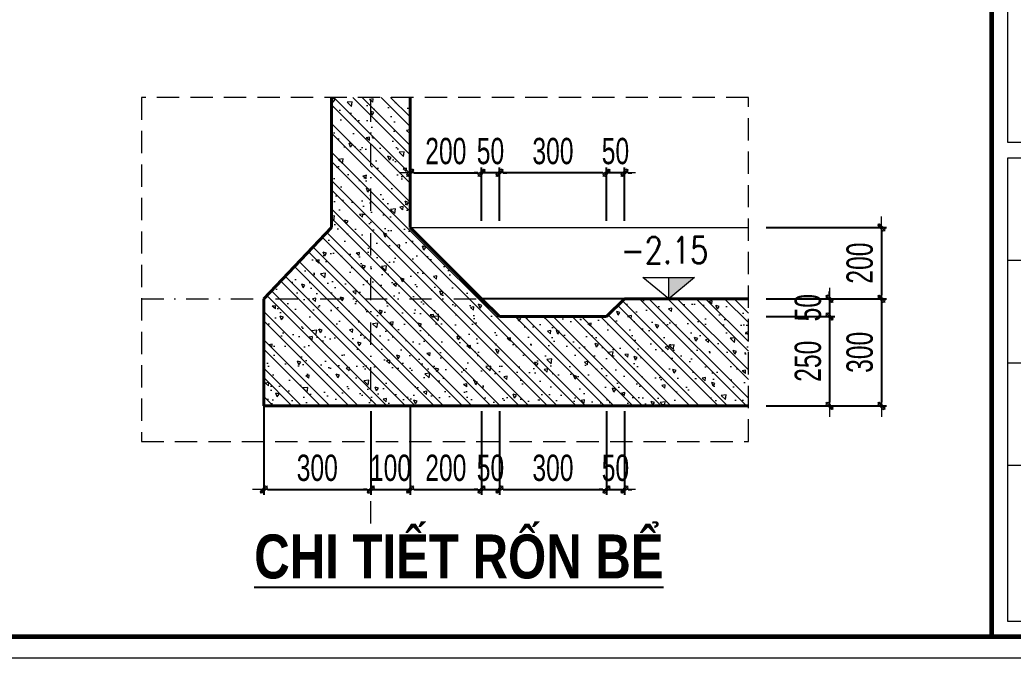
# Model space of a CAD drawing. Extents: x -192823 to 24985, y 78808 to 102574.
# Drawn here: x -123133 to -117570, y 84928 to 88505 of the extents above; entities that cross this region are included whole.
import ezdxf
from ezdxf.enums import TextEntityAlignment as Align

# ---------------------------------------------------------------- set-up
doc = ezdxf.new("R2010")
doc.units = 0
doc.header["$LTSCALE"] = 5
doc.header["$MEASUREMENT"] = 0
doc.header["$PDMODE"] = 3
doc.header["$PDSIZE"] = -5
doc.linetypes.add('DASHDOT', pattern=[1, 0.5, -0.25, 0, -0.25])
doc.linetypes.add('HIDDEN', pattern=[0.375, 0.25, -0.125])
doc.layers.get('0').update_dxf_attribs({"linetype": 'CONTINUOUS', "lineweight": 25})
doc.layers.get('DEFPOINTS').update_dxf_attribs({"linetype": 'CONTINUOUS', "lineweight": 9})
for name, color, linetype, lineweight in [('EG Text2', 7, 'CONTINUOUS', 20), ('Khungten_LCDI', 7, 'CONTINUOUS', 25), ('KICHTHUOC', 167, 'CONTINUOUS', 15), ('LC Dim', 8, 'CONTINUOUS', 18), ('LC Hatch', 252, 'CONTINUOUS', 9), ('LC MANH DUT', 35, 'HIDDEN', 5), ('LC Net dam2', 6, 'CONTINUOUS', 40), ('LC Net manh', 239, 'CONTINUOUS', 5), ('LC Net thay', 7, 'CONTINUOUS', 25), ('LC Net truc', 79, 'DASHDOT', 13), ('LC Text1', 3, 'CONTINUOUS', 20), ('LC Text2', 7, 'CONTINUOUS', 25)]:
    doc.layers.add(name, color=color, linetype=linetype, lineweight=lineweight)
doc.styles.add('EG 1', font='')
doc.styles.add('HOATBIF', font='hoatbif.shx', dxfattribs={"width": 0.7})
doc.styles.add('Khungten', font='', dxfattribs={"width": 0.9, "height": 5000})
doc.styles.add('LC3', font='', dxfattribs={"width": 0.8})
doc.styles.add('T1', font='Vnsimli.shx', dxfattribs={"width": 0.8})
doc.styles.add('Title', font='', dxfattribs={"width": 0.8})
doc.styles.get('EG 1').set_extended_font_data('.VnAvantH', bold=True)
doc.styles.get('Khungten').set_extended_font_data('.VnAvantH')
doc.styles.get('LC3').set_extended_font_data('.VnArialH', bold=True)
doc.styles.get('Title').set_extended_font_data('.VnBlackH')
doc.dimstyles.new('1-100(1-50)', dxfattribs={"dimscale": 59, "dimtxt": 2.5, "dimasz": 0.35, "dimexe": 0.5, "dimexo": 0, "dimgap": 0.8, "dimtad": 1, "dimdec": 0, "dimzin": 0, "dimdsep": 46, "dimtxsty": 'HOATBIF', "dimblk1": 'DOT', "dimblk2": 'DOT', "dimsah": 1, "dimcen": -1, "dimdle": 1, "dimclrd": 256, "dimclre": 256, "dimclrt": 4, "dimadec": 3, "dimazin": 2, "dimtfac": 0.333333, "dimtdec": 0, "dimtix": 1, "dimtmove": 2, "dimatfit": 3, "dimldrblk": 'DOT', "dimfxl": 1, "dimtvp": 0.833333, "dimtolj": 1, "dimtzin": 0, "dimarcsym": 0})

# ---------------------------------------------------------------- blocks, each defined once
blk = doc.blocks.new('DOT')
at = {"layer": 'KICHTHUOC'}
blk.add_line((-3, 0), (3, 0), dxfattribs=at)
at = {"layer": 'KICHTHUOC', "color": 4}
blk.add_line((-1, -1), (1, 1), dxfattribs=at)
blk.add_lwpolyline([(0.5, 1), (-1, -0.5), (-0.5, -1), (1, 0.5)], close=True, dxfattribs=at)
blk = doc.blocks.new('*D169')
at = {"layer": 'DEFPOINTS', "color": 0, "transparency": 16777216}
for p in [(-118952.3, 86941.9), (-118952.3, 86841.9), (-118597.6, 86841.9)]:
    blk.add_point(p, dxfattribs=at)
at = {"layer": 'LC Dim', "lineweight": -2, "transparency": 16777216}
for p, q in [((-118597.6, 86962.6), (-118597.6, 86983.2)), ((-118952.3, 86941.9), (-118568.1, 86941.9)), ((-118597.6, 86941.9), (-118597.6, 86841.9)), ((-118952.3, 86841.9), (-118568.1, 86841.9)), ((-118597.6, 86821.3), (-118597.6, 86800.6))]:
    blk.add_line(p, q, dxfattribs=at)
at = {"layer": 'LC Dim', "lineweight": -2, "transparency": 16777216, "xscale": 20.65, "yscale": 20.65, "zscale": 20.65}
for p, rotation in [((-118597.6, 86941.9), 270), ((-118597.6, 86841.9), 90)]:
    blk.add_blockref('DOT', p, dxfattribs=dict(at, rotation=rotation))
at = {"layer": 'LC Dim', "color": 4, "transparency": 16777216, "insert": (-118718.6, 86891.9), "char_height": 147.5, "attachment_point": 5, "rotation": 90, "style": 'HOATBIF'}
blk.add_mtext('\\A1;50', dxfattribs=at)
blk = doc.blocks.new('*D170')
at = {"layer": 'DEFPOINTS', "color": 0, "transparency": 16777216}
for p in [(-118952.3, 86841.9), (-118952.3, 86341.9), (-118597.6, 86341.9)]:
    blk.add_point(p, dxfattribs=at)
at = {"layer": 'LC Dim', "lineweight": -2, "transparency": 16777216}
for p, q in [((-118952.3, 86841.9), (-118568.1, 86841.9)), ((-118597.6, 86821.3), (-118597.6, 86362.6)), ((-118952.3, 86341.9), (-118568.1, 86341.9))]:
    blk.add_line(p, q, dxfattribs=at)
at = {"layer": 'LC Dim', "lineweight": -2, "transparency": 16777216, "xscale": 20.65, "yscale": 20.65, "zscale": 20.65}
for p, rotation in [((-118597.6, 86841.9), 90), ((-118597.6, 86341.9), 270)]:
    blk.add_blockref('DOT', p, dxfattribs=dict(at, rotation=rotation))
at = {"layer": 'LC Dim', "color": 4, "transparency": 16777216, "insert": (-118718.6, 86591.9), "char_height": 147.5, "attachment_point": 5, "rotation": 90, "style": 'HOATBIF'}
blk.add_mtext('\\A1;250', dxfattribs=at)
blk = doc.blocks.new('*D171')
at = {"layer": 'DEFPOINTS', "color": 0, "transparency": 16777216}
for p in [(-118952.3, 86941.9), (-118952.3, 86341.9), (-118307.5, 86341.9)]:
    blk.add_point(p, dxfattribs=at)
at = {"layer": 'LC Dim', "lineweight": -2, "transparency": 16777216}
for p, q in [((-118952.3, 86941.9), (-118278, 86941.9)), ((-118307.5, 86921.3), (-118307.5, 86362.6)), ((-118952.3, 86341.9), (-118278, 86341.9))]:
    blk.add_line(p, q, dxfattribs=at)
at = {"layer": 'LC Dim', "lineweight": -2, "transparency": 16777216, "xscale": 20.65, "yscale": 20.65, "zscale": 20.65}
for p, rotation in [((-118307.5, 86941.9), 90), ((-118307.5, 86341.9), 270)]:
    blk.add_blockref('DOT', p, dxfattribs=dict(at, rotation=rotation))
at = {"layer": 'LC Dim', "color": 4, "transparency": 16777216, "insert": (-118428.5, 86641.9), "char_height": 147.5, "attachment_point": 5, "rotation": 90, "style": 'HOATBIF'}
blk.add_mtext('\\A1;300', dxfattribs=at)
blk = doc.blocks.new('*D172')
at = {"layer": 'DEFPOINTS', "color": 0, "transparency": 16777216}
for p in [(-119846.9, 87647.9), (-119846.9, 87378.5), (-119746.9, 87378.5)]:
    blk.add_point(p, dxfattribs=at)
at = {"layer": 'LC Dim', "lineweight": -2, "transparency": 16777216}
for p, q in [((-119846.9, 87378.5), (-119846.9, 87677.4)), ((-119746.9, 87378.5), (-119746.9, 87677.4)), ((-119867.6, 87647.9), (-119888.2, 87647.9)), ((-119746.9, 87647.9), (-119846.9, 87647.9)), ((-119726.3, 87647.9), (-119705.6, 87647.9))]:
    blk.add_line(p, q, dxfattribs=at)
at = {"layer": 'LC Dim', "lineweight": -2, "transparency": 16777216, "xscale": 20.65, "yscale": 20.65, "zscale": 20.65}
blk.add_blockref('DOT', (-119846.9, 87647.9), dxfattribs=at)
at = {"layer": 'LC Dim', "lineweight": -2, "transparency": 16777216, "xscale": 20.65, "yscale": 20.65, "zscale": 20.65, "rotation": 180}
blk.add_blockref('DOT', (-119746.9, 87647.9), dxfattribs=at)
at = {"layer": 'LC Dim', "color": 4, "transparency": 16777216, "insert": (-119796.9, 87768.9), "char_height": 147.5, "attachment_point": 5, "style": 'HOATBIF'}
blk.add_mtext('\\A1;50', dxfattribs=at)
blk = doc.blocks.new('*D173')
at = {"layer": 'DEFPOINTS', "color": 0, "transparency": 16777216}
for p in [(-120446.9, 87647.9), (-120446.9, 87378.5), (-119846.9, 87378.5)]:
    blk.add_point(p, dxfattribs=at)
at = {"layer": 'LC Dim', "lineweight": -2, "transparency": 16777216}
for p, q in [((-120446.9, 87378.5), (-120446.9, 87677.4)), ((-119846.9, 87378.5), (-119846.9, 87677.4)), ((-119867.6, 87647.9), (-120426.3, 87647.9))]:
    blk.add_line(p, q, dxfattribs=at)
at = {"layer": 'LC Dim', "lineweight": -2, "transparency": 16777216, "xscale": 20.65, "yscale": 20.65, "zscale": 20.65, "rotation": 180}
blk.add_blockref('DOT', (-120446.9, 87647.9), dxfattribs=at)
at = {"layer": 'LC Dim', "lineweight": -2, "transparency": 16777216, "xscale": 20.65, "yscale": 20.65, "zscale": 20.65}
blk.add_blockref('DOT', (-119846.9, 87647.9), dxfattribs=at)
at = {"layer": 'LC Dim', "color": 4, "transparency": 16777216, "insert": (-120146.9, 87768.9), "char_height": 147.5, "attachment_point": 5, "style": 'HOATBIF'}
blk.add_mtext('\\A1;300', dxfattribs=at)
blk = doc.blocks.new('*D174')
at = {"layer": 'DEFPOINTS', "color": 0, "transparency": 16777216}
for p in [(-120546.9, 87647.9), (-120546.9, 87378.5), (-120446.9, 87378.5)]:
    blk.add_point(p, dxfattribs=at)
at = {"layer": 'LC Dim', "lineweight": -2, "transparency": 16777216}
for p, q in [((-120546.9, 87378.5), (-120546.9, 87677.4)), ((-120446.9, 87378.5), (-120446.9, 87677.4)), ((-120567.6, 87647.9), (-120588.2, 87647.9)), ((-120446.9, 87647.9), (-120546.9, 87647.9)), ((-120426.3, 87647.9), (-120405.6, 87647.9))]:
    blk.add_line(p, q, dxfattribs=at)
at = {"layer": 'LC Dim', "lineweight": -2, "transparency": 16777216, "xscale": 20.65, "yscale": 20.65, "zscale": 20.65}
blk.add_blockref('DOT', (-120546.9, 87647.9), dxfattribs=at)
at = {"layer": 'LC Dim', "lineweight": -2, "transparency": 16777216, "xscale": 20.65, "yscale": 20.65, "zscale": 20.65, "rotation": 180}
blk.add_blockref('DOT', (-120446.9, 87647.9), dxfattribs=at)
at = {"layer": 'LC Dim', "color": 4, "transparency": 16777216, "insert": (-120496.9, 87768.9), "char_height": 147.5, "attachment_point": 5, "style": 'HOATBIF'}
blk.add_mtext('\\A1;50', dxfattribs=at)
blk = doc.blocks.new('TIEUDE1')
at = {"layer": 'EG Text2', "color": 7, "style": 'EG 1'}
blk.add_attdef('TIªU§Ò', text='', height=5, dxfattribs=at).set_placement((0, 0), align=Align.BOTTOM_CENTER)
blk.add_attdef('TL', text='', height=3, dxfattribs=at).set_placement((0, -2), align=Align.TOP_CENTER)
blk = doc.blocks.new('*D175')
at = {"layer": 'DEFPOINTS', "color": 0, "transparency": 16777216}
for p in [(-121166.9, 86311.7), (-120946.9, 86311.7), (-120946.9, 85872.9)]:
    blk.add_point(p, dxfattribs=at)
at = {"layer": 'LC Dim', "lineweight": -2, "transparency": 16777216}
for p, q in [((-121166.9, 86311.7), (-121166.9, 85843.4)), ((-120946.9, 86311.7), (-120946.9, 85843.4)), ((-121187.6, 85872.9), (-121208.2, 85872.9)), ((-121166.9, 85872.9), (-120946.9, 85872.9)), ((-120926.3, 85872.9), (-120905.6, 85872.9))]:
    blk.add_line(p, q, dxfattribs=at)
at = {"layer": 'LC Dim', "lineweight": -2, "transparency": 16777216, "xscale": 20.65, "yscale": 20.65, "zscale": 20.65}
blk.add_blockref('DOT', (-121166.9, 85872.9), dxfattribs=at)
at = {"layer": 'LC Dim', "lineweight": -2, "transparency": 16777216, "xscale": 20.65, "yscale": 20.65, "zscale": 20.65, "rotation": 180}
blk.add_blockref('DOT', (-120946.9, 85872.9), dxfattribs=at)
at = {"layer": 'LC Dim', "color": 4, "transparency": 16777216, "insert": (-121056.9, 85993.8), "char_height": 147.5, "attachment_point": 5, "style": 'HOATBIF'}
blk.add_mtext('\\A1;100', dxfattribs=at)
blk = doc.blocks.new('*D176')
at = {"layer": 'DEFPOINTS', "color": 0, "transparency": 16777216}
for p in [(-120446.9, 86311.7), (-119846.9, 86311.7), (-119846.9, 85872.9)]:
    blk.add_point(p, dxfattribs=at)
at = {"layer": 'LC Dim', "lineweight": -2, "transparency": 16777216}
for p, q in [((-120446.9, 86311.7), (-120446.9, 85843.4)), ((-119846.9, 86311.7), (-119846.9, 85843.4)), ((-120426.3, 85872.9), (-119867.6, 85872.9))]:
    blk.add_line(p, q, dxfattribs=at)
at = {"layer": 'LC Dim', "lineweight": -2, "transparency": 16777216, "xscale": 20.65, "yscale": 20.65, "zscale": 20.65, "rotation": 180}
blk.add_blockref('DOT', (-120446.9, 85872.9), dxfattribs=at)
at = {"layer": 'LC Dim', "lineweight": -2, "transparency": 16777216, "xscale": 20.65, "yscale": 20.65, "zscale": 20.65}
blk.add_blockref('DOT', (-119846.9, 85872.9), dxfattribs=at)
at = {"layer": 'LC Dim', "color": 4, "transparency": 16777216, "insert": (-120146.9, 85993.8), "char_height": 147.5, "attachment_point": 5, "style": 'HOATBIF'}
blk.add_mtext('\\A1;300', dxfattribs=at)
blk = doc.blocks.new('*D177')
at = {"layer": 'DEFPOINTS', "color": 0, "transparency": 16777216}
for p in [(-119846.9, 86311.7), (-119746.9, 86311.7), (-119746.9, 85872.9)]:
    blk.add_point(p, dxfattribs=at)
at = {"layer": 'LC Dim', "lineweight": -2, "transparency": 16777216}
for p, q in [((-119846.9, 86311.7), (-119846.9, 85843.4)), ((-119746.9, 86311.7), (-119746.9, 85843.4)), ((-119867.6, 85872.9), (-119888.2, 85872.9)), ((-119846.9, 85872.9), (-119746.9, 85872.9)), ((-119726.3, 85872.9), (-119705.6, 85872.9))]:
    blk.add_line(p, q, dxfattribs=at)
at = {"layer": 'LC Dim', "lineweight": -2, "transparency": 16777216, "xscale": 20.65, "yscale": 20.65, "zscale": 20.65}
blk.add_blockref('DOT', (-119846.9, 85872.9), dxfattribs=at)
at = {"layer": 'LC Dim', "lineweight": -2, "transparency": 16777216, "xscale": 20.65, "yscale": 20.65, "zscale": 20.65, "rotation": 180}
blk.add_blockref('DOT', (-119746.9, 85872.9), dxfattribs=at)
at = {"layer": 'LC Dim', "color": 4, "transparency": 16777216, "insert": (-119796.9, 85993.8), "char_height": 147.5, "attachment_point": 5, "style": 'HOATBIF'}
blk.add_mtext('\\A1;50', dxfattribs=at)
blk = doc.blocks.new('*D178')
at = {"layer": 'DEFPOINTS', "color": 0, "transparency": 16777216}
for p in [(-120546.9, 86311.7), (-120446.9, 86311.7), (-120446.9, 85872.9)]:
    blk.add_point(p, dxfattribs=at)
at = {"layer": 'LC Dim', "lineweight": -2, "transparency": 16777216}
for p, q in [((-120546.9, 86311.7), (-120546.9, 85843.4)), ((-120446.9, 86311.7), (-120446.9, 85843.4)), ((-120567.6, 85872.9), (-120588.2, 85872.9)), ((-120546.9, 85872.9), (-120446.9, 85872.9)), ((-120426.3, 85872.9), (-120405.6, 85872.9))]:
    blk.add_line(p, q, dxfattribs=at)
at = {"layer": 'LC Dim', "lineweight": -2, "transparency": 16777216, "xscale": 20.65, "yscale": 20.65, "zscale": 20.65}
blk.add_blockref('DOT', (-120546.9, 85872.9), dxfattribs=at)
at = {"layer": 'LC Dim', "lineweight": -2, "transparency": 16777216, "xscale": 20.65, "yscale": 20.65, "zscale": 20.65, "rotation": 180}
blk.add_blockref('DOT', (-120446.9, 85872.9), dxfattribs=at)
at = {"layer": 'LC Dim', "color": 4, "transparency": 16777216, "insert": (-120496.9, 85993.8), "char_height": 147.5, "attachment_point": 5, "style": 'HOATBIF'}
blk.add_mtext('\\A1;50', dxfattribs=at)
blk = doc.blocks.new('Caodo1')
at = {"layer": 'LC Text1'}
blk.add_hatch(color=4, dxfattribs=at).paths.add_polyline_path([(0, 200.2), (0, 0), (243.4, 200.2)])
at = {"layer": 'LC Text1', "color": 4}
for p, q in [((0, 0), (0, 200.2)), ((323.6, 0), (-323.6, 0))]:
    blk.add_line(p, q, dxfattribs=at)
blk.add_lwpolyline([(-243.4, 200.2), (243.4, 200.2), (0, 0), (0, 0)], close=True, dxfattribs=at)
at = {"layer": 'LC Text1', "color": 4, "style": 'T1', "width": 0.8}
blk.add_attdef('%%P0,00', text='', height=250, dxfattribs=at).set_placement((-39, 459.5), align=Align.MIDDLE_CENTER)
blk = doc.blocks.new('*D459')
at = {"layer": 'DEFPOINTS', "color": 0, "transparency": 16777216}
for p in [(-121766.9, 86341.9), (-121166.9, 86311.7), (-121166.9, 85872.9)]:
    blk.add_point(p, dxfattribs=at)
at = {"layer": 'LC Dim', "lineweight": -2, "transparency": 16777216}
for p, q in [((-121766.9, 86341.9), (-121766.9, 85843.4)), ((-121166.9, 86311.7), (-121166.9, 85843.4)), ((-121746.3, 85872.9), (-121187.6, 85872.9))]:
    blk.add_line(p, q, dxfattribs=at)
at = {"layer": 'LC Dim', "lineweight": -2, "transparency": 16777216, "xscale": 20.65, "yscale": 20.65, "zscale": 20.65, "rotation": 180}
blk.add_blockref('DOT', (-121766.9, 85872.9), dxfattribs=at)
at = {"layer": 'LC Dim', "lineweight": -2, "transparency": 16777216, "xscale": 20.65, "yscale": 20.65, "zscale": 20.65}
blk.add_blockref('DOT', (-121166.9, 85872.9), dxfattribs=at)
at = {"layer": 'LC Dim', "color": 4, "transparency": 16777216, "insert": (-121466.9, 85993.8), "char_height": 147.5, "attachment_point": 5, "style": 'HOATBIF'}
blk.add_mtext('\\A1;300', dxfattribs=at)
blk = doc.blocks.new('*D460')
at = {"layer": 'DEFPOINTS', "color": 0, "transparency": 16777216}
for p in [(-120946.9, 86341.9), (-120546.9, 86311.7), (-120546.9, 85872.9)]:
    blk.add_point(p, dxfattribs=at)
at = {"layer": 'LC Dim', "lineweight": -2, "transparency": 16777216}
for p, q in [((-120946.9, 86341.9), (-120946.9, 85843.4)), ((-120546.9, 86311.7), (-120546.9, 85843.4)), ((-120926.3, 85872.9), (-120567.6, 85872.9))]:
    blk.add_line(p, q, dxfattribs=at)
at = {"layer": 'LC Dim', "lineweight": -2, "transparency": 16777216, "xscale": 20.65, "yscale": 20.65, "zscale": 20.65, "rotation": 180}
blk.add_blockref('DOT', (-120946.9, 85872.9), dxfattribs=at)
at = {"layer": 'LC Dim', "lineweight": -2, "transparency": 16777216, "xscale": 20.65, "yscale": 20.65, "zscale": 20.65}
blk.add_blockref('DOT', (-120546.9, 85872.9), dxfattribs=at)
at = {"layer": 'LC Dim', "color": 4, "transparency": 16777216, "insert": (-120746.9, 85993.8), "char_height": 147.5, "attachment_point": 5, "style": 'HOATBIF'}
blk.add_mtext('\\A1;200', dxfattribs=at)
blk = doc.blocks.new('*D461')
at = {"layer": 'DEFPOINTS', "color": 0, "transparency": 16777216}
for p in [(-118952.3, 87341.9), (-118952.3, 86941.9), (-118307.5, 86941.9)]:
    blk.add_point(p, dxfattribs=at)
at = {"layer": 'LC Dim', "lineweight": -2, "transparency": 16777216}
for p, q in [((-118952.3, 87341.9), (-118278, 87341.9)), ((-118307.5, 87321.3), (-118307.5, 86962.6)), ((-118952.3, 86941.9), (-118278, 86941.9))]:
    blk.add_line(p, q, dxfattribs=at)
at = {"layer": 'LC Dim', "lineweight": -2, "transparency": 16777216, "xscale": 20.65, "yscale": 20.65, "zscale": 20.65}
for p, rotation in [((-118307.5, 87341.9), 90), ((-118307.5, 86941.9), 270)]:
    blk.add_blockref('DOT', p, dxfattribs=dict(at, rotation=rotation))
at = {"layer": 'LC Dim', "color": 4, "transparency": 16777216, "insert": (-118428.5, 87141.9), "char_height": 147.5, "attachment_point": 5, "rotation": 90, "style": 'HOATBIF'}
blk.add_mtext('\\A1;200', dxfattribs=at)
blk = doc.blocks.new('*D462')
at = {"layer": 'DEFPOINTS', "color": 0, "transparency": 16777216}
for p in [(-120546.9, 87647.9), (-120946.9, 87378.5), (-120546.9, 87378.5)]:
    blk.add_point(p, dxfattribs=at)
at = {"layer": 'LC Dim', "lineweight": -2, "transparency": 16777216}
for p, q in [((-120946.9, 87378.5), (-120946.9, 87677.4)), ((-120546.9, 87378.5), (-120546.9, 87677.4)), ((-120926.3, 87647.9), (-120567.6, 87647.9))]:
    blk.add_line(p, q, dxfattribs=at)
at = {"layer": 'LC Dim', "lineweight": -2, "transparency": 16777216, "xscale": 20.65, "yscale": 20.65, "zscale": 20.65, "rotation": 180}
blk.add_blockref('DOT', (-120946.9, 87647.9), dxfattribs=at)
at = {"layer": 'LC Dim', "lineweight": -2, "transparency": 16777216, "xscale": 20.65, "yscale": 20.65, "zscale": 20.65}
blk.add_blockref('DOT', (-120546.9, 87647.9), dxfattribs=at)
at = {"layer": 'LC Dim', "color": 4, "transparency": 16777216, "insert": (-120746.9, 87768.9), "char_height": 147.5, "attachment_point": 5, "style": 'HOATBIF'}
blk.add_mtext('\\A1;200', dxfattribs=at)
blk = doc.blocks.new('lcdi dien')
at = {"layer": 'DEFPOINTS', "lineweight": 0}
blk.add_lwpolyline([(-1200, -14850), (-1200, 14850), (40800, 14850), (40800, -14850)], close=True, dxfattribs=at)
at = {"layer": 'Khungten_LCDI', "color": 5, "lineweight": 60}
blk.add_line((36600, 14650), (36600, -14650), dxfattribs=at)
at = {"layer": 'Khungten_LCDI', "color": 9, "lineweight": 15}
for p, q in [((40450, -11100), (36750, -11100)), ((40450, -12066.7), (36750, -12066.7)), ((40450, -13033.3), (36750, -13033.3))]:
    blk.add_line(p, q, dxfattribs=at)
at = {"layer": 'Khungten_LCDI', "color": 5, "lineweight": 60}
blk.add_lwpolyline([(0, -14650), (0, 14650), (40600, 14650), (40600, -14650)], close=True, dxfattribs=at)
at = {"layer": 'Khungten_LCDI', "color": 9, "lineweight": 15}
for points in [[(36750, -9983.4), (40450, -9983.4), (40450, -7667.3), (36750, -7667.3)], [(36750, -14500), (40450, -14500), (40450, -10133.4), (36750, -10133.4)]]:
    blk.add_lwpolyline(points, close=True, dxfattribs=at)
at = {"color": 7, "style": 'Khungten', "width": 0.8}
for tag, p in [('REVISION', (39498.8, -10746.3)), ('NGAYHT', (39546.1, -11609.4))]:
    blk.add_attdef(tag, text='', height=200, dxfattribs=at).set_placement(p, align=Align.CENTER)
at = {"layer": 'LC Text1', "style": 'Title', "width": 1.485915}
for tag, p, p2 in [('TENBANVE1', (36912.7, -8885.8), (40339.1, -8885.8)), ('TENBANVE2', (36912.7, -9562.5), (40339.1, -9562.5))]:
    blk.add_attdef(tag, text='', height=250, dxfattribs=at).set_placement(p, p2, align=Align.FIT)
at = {"layer": 'LC Text1', "style": 'Title', "width": 0.7}
blk.add_attdef('SOBANVE', text='', height=250, dxfattribs=at).set_placement((39562, -13896.2), align=Align.CENTER)

msp = doc.modelspace()

# ---------------------------------------------------------------- hatches: boundary and pattern name
at = {"layer": 'LC Hatch'}
h = msp.add_hatch(dxfattribs=at)
h.set_pattern_fill('BTCT', color=256, scale=30, angle=90)
h.set_pattern_definition([(140, (8570.04, 33007.83), (18.82564, 215.17805), [22.5, -247.5]), (85, (8570.04, 33007.83), (-225.65764, -41.6254), [18, -198]), (190.4514, (8571.6, 33025.76), (-206.83186, 173.5528), [19.12206, -210.34263]), (136.1842, (8510.04, 33007.83), (49.6557, 320.1723), [33.75, -371.25]), (186.6356, (8514.17, 33034.5), (-292.23536, 280.3988), [28.6831, -315.5139]), (81.1842, (8510.04, 33007.83), (-292.2356, 280.3986), [27, -297]), (111, (8525.04, 33037.83), (120.78567, 179.07212), [22.5, -247.5]), (56, (8525.04, 33037.83), (-217.545, 72.9946), [18, -198]), (161.4514, (8535.1, 33052.76), (-96.75915, 252.0668), [19.12206, -210.34263]), (127.5, (8570.036, 33007.83), (-99.868156, 3.647957), [0, -195.6, 0, -201, 0, -198.75]), (97.5, (8570.04, 33007.83), (-118.32351, 78.92086), [0, -114.6, 0, -191.1, 0, -75.75]), (57.5, (8570.04, 32940.93), (6.76646, 160.14673), [0, -75, 0, -234, 0, -310.5]), (47.5, (8570.04, 32910.93), (-30.0315, 174.95585), [0, -97.5, 0, -155.4, 0, -220.5]), (135, (8570.04, 33007.83), (-79.54951, -79.54951), []), (135, (8570.04, 33060.87), (-79.54951, -79.54951), [])])
h.paths.add_polyline_path([(-119846.9, 86841.9), (-120446.9, 86841.9), (-120946.9, 87341.9), (-120946.9, 88069.8), (-121386.9, 88069.8), (-121386.9, 87341.9), (-121766.9, 86941.9), (-121766.9, 86341.9), (-119052.2, 86341.9), (-119052.2, 86941.9), (-119746.9, 86941.9)])

# ---------------------------------------------------------------- linework, layer by layer
at = {"layer": 'LC MANH DUT', "ltscale": 100}
msp.add_lwpolyline([(-119052.2, 88069.8), (-122451.9, 88069.8), (-122451.9, 86141.9), (-119052.2, 86141.9)], close=True, dxfattribs=at)
at = {"layer": 'LC Net dam2'}
for p, q in [((-121386.9, 87341.9), (-121386.9, 88069.8)), ((-120946.9, 88069.8), (-120946.9, 87341.9)), ((-121386.9, 87341.9), (-121766.9, 86941.9)), ((-120546.9, 86941.9), (-120946.9, 87341.9)), ((-121766.9, 86941.9), (-121766.9, 86341.9)), ((-120446.9, 86841.9), (-120546.9, 86941.9)), ((-119846.9, 86841.9), (-119746.9, 86941.9)), ((-119052.2, 86941.9), (-119746.9, 86941.9)), ((-119846.9, 86841.9), (-120446.9, 86841.9)), ((-121766.9, 86341.9), (-119052.2, 86341.9))]:
    msp.add_line(p, q, dxfattribs=at)
at = {"layer": 'LC Net manh'}
msp.add_line((-120946.9, 87341.9), (-119052.2, 87341.9), dxfattribs=at)
at = {"layer": 'LC Net thay'}
msp.add_line((-119746.9, 86941.9), (-120546.9, 86941.9), dxfattribs=at)
at = {"layer": 'LC Net truc', "ltscale": 50}
for p, q in [((-121166.9, 85683.5), (-121166.9, 88069.8)), ((-122451.9, 86941.9), (-119052.2, 86941.9))]:
    msp.add_line(p, q, dxfattribs=at)

# ---------------------------------------------------------------- block references
at = {"layer": 'LC Net thay', "xscale": 0.594, "yscale": 0.594, "zscale": 0.594}
msp.add_blockref('lcdi dien', (-139431.2, 93749.1), dxfattribs=at)
at = {"layer": 'LC Text1'}
ref = msp.add_blockref('Caodo1', (-119498.2, 86941.9), dxfattribs=dict(at, xscale=0.593939378536651, yscale=0.593939378536651, zscale=0.593939378536651))
ref.add_attrib('%%P0,00', '-2.15', dxfattribs={"layer": 'LC Text2', "color": 4, "height": 148.48, "style": 'T1', "width": 0.8}).set_placement((-119521.4, 87214.8), align=Align.MIDDLE_CENTER)
at = {"layer": 'LC Text2'}
ref = msp.add_blockref('TIEUDE1', (-120673.6, 85301), dxfattribs=dict(at, xscale=50.00000000009664, yscale=50.00000000009664, zscale=50.00000000009664))
ref.add_attrib('TIªU§Ò', '%%Uchi tiÕt rèn bÓ', dxfattribs={"color": 7, "height": 246.221, "style": 'LC3', "width": 0.8}).set_placement((-120673.6, 85301), align=Align.BOTTOM_CENTER)

# ---------------------------------------------------------------- dimensions: what is measured, and where the dimension line sits
at = {"layer": 'LC Dim'}
for base, p1, p2, picture, middle in [((-120546.9, 87647.9), (-120946.9, 87378.5), (-120546.9, 87378.5), '*D462', (-120746.9, 87768.9)), ((-120546.9, 87647.9), (-120446.9, 87378.5), (-120546.9, 87378.5), '*D174', (-120496.9, 87768.9)), ((-120446.9, 87647.9), (-119846.9, 87378.5), (-120446.9, 87378.5), '*D173', (-120146.9, 87768.9)), ((-119846.9, 87647.9), (-119746.9, 87378.5), (-119846.9, 87378.5), '*D172', (-119796.9, 87768.9)), ((-121166.9, 85872.9), (-121766.9, 86341.9), (-121166.9, 86311.7), '*D459', (-121466.9, 85993.8)), ((-120546.9, 85872.9), (-120946.9, 86341.9), (-120546.9, 86311.7), '*D460', (-120746.9, 85993.8)), ((-120446.9, 85872.9), (-120546.9, 86311.7), (-120446.9, 86311.7), '*D178', (-120496.9, 85993.8)), ((-119846.9, 85872.9), (-120446.9, 86311.7), (-119846.9, 86311.7), '*D176', (-120146.9, 85993.8)), ((-119746.9, 85872.9), (-119846.9, 86311.7), (-119746.9, 86311.7), '*D177', (-119796.9, 85993.8))]:
    dim = msp.add_linear_dim(base=base, p1=p1, p2=p2, dimstyle='1-100(1-50)', override={"dimlfac": 0.5}, dxfattribs=at)
    dim.commit()
    dim.dimension.update_dxf_attribs({"geometry": picture, "text_midpoint": middle})
for base, p1, p2, picture, middle in [((-118307.5, 86941.9), (-118952.3, 87341.9), (-118952.3, 86941.9), '*D461', (-118428.5, 87141.9)), ((-118597.6, 86841.9), (-118952.3, 86941.9), (-118952.3, 86841.9), '*D169', (-118718.6, 86891.9))]:
    dim = msp.add_linear_dim(base=base, p1=p1, p2=p2, angle=90, dimstyle='1-100(1-50)', override={"dimlfac": 0.5}, dxfattribs=at)
    dim.commit()
    dim.dimension.update_dxf_attribs({"geometry": picture, "text_midpoint": middle})
for base, p1, text, picture, middle in [((-118307.5, 86341.9), (-118952.3, 86941.9), '300', '*D171', (-118428.5, 86641.9)), ((-118597.6, 86341.9), (-118952.3, 86841.9), '250', '*D170', (-118718.6, 86591.9))]:
    dim = msp.add_linear_dim(base=base, p1=p1, p2=(-118952.3, 86341.9), angle=90, text=text, dimstyle='1-100(1-50)', override={"dimlfac": 0.5}, dxfattribs=at)
    dim.commit()
    dim.dimension.update_dxf_attribs({"geometry": picture, "text_midpoint": middle})
dim = msp.add_linear_dim(base=(-120946.9, 85872.9), p1=(-121166.9, 86311.7), p2=(-120946.9, 86311.7), text='100', dimstyle='1-100(1-50)', override={"dimlfac": 0.5}, dxfattribs=at)
dim.commit()
dim.dimension.update_dxf_attribs({"geometry": '*D175', "text_midpoint": (-121056.9, 85993.8)})

doc.saveas('drawing.dxf')
